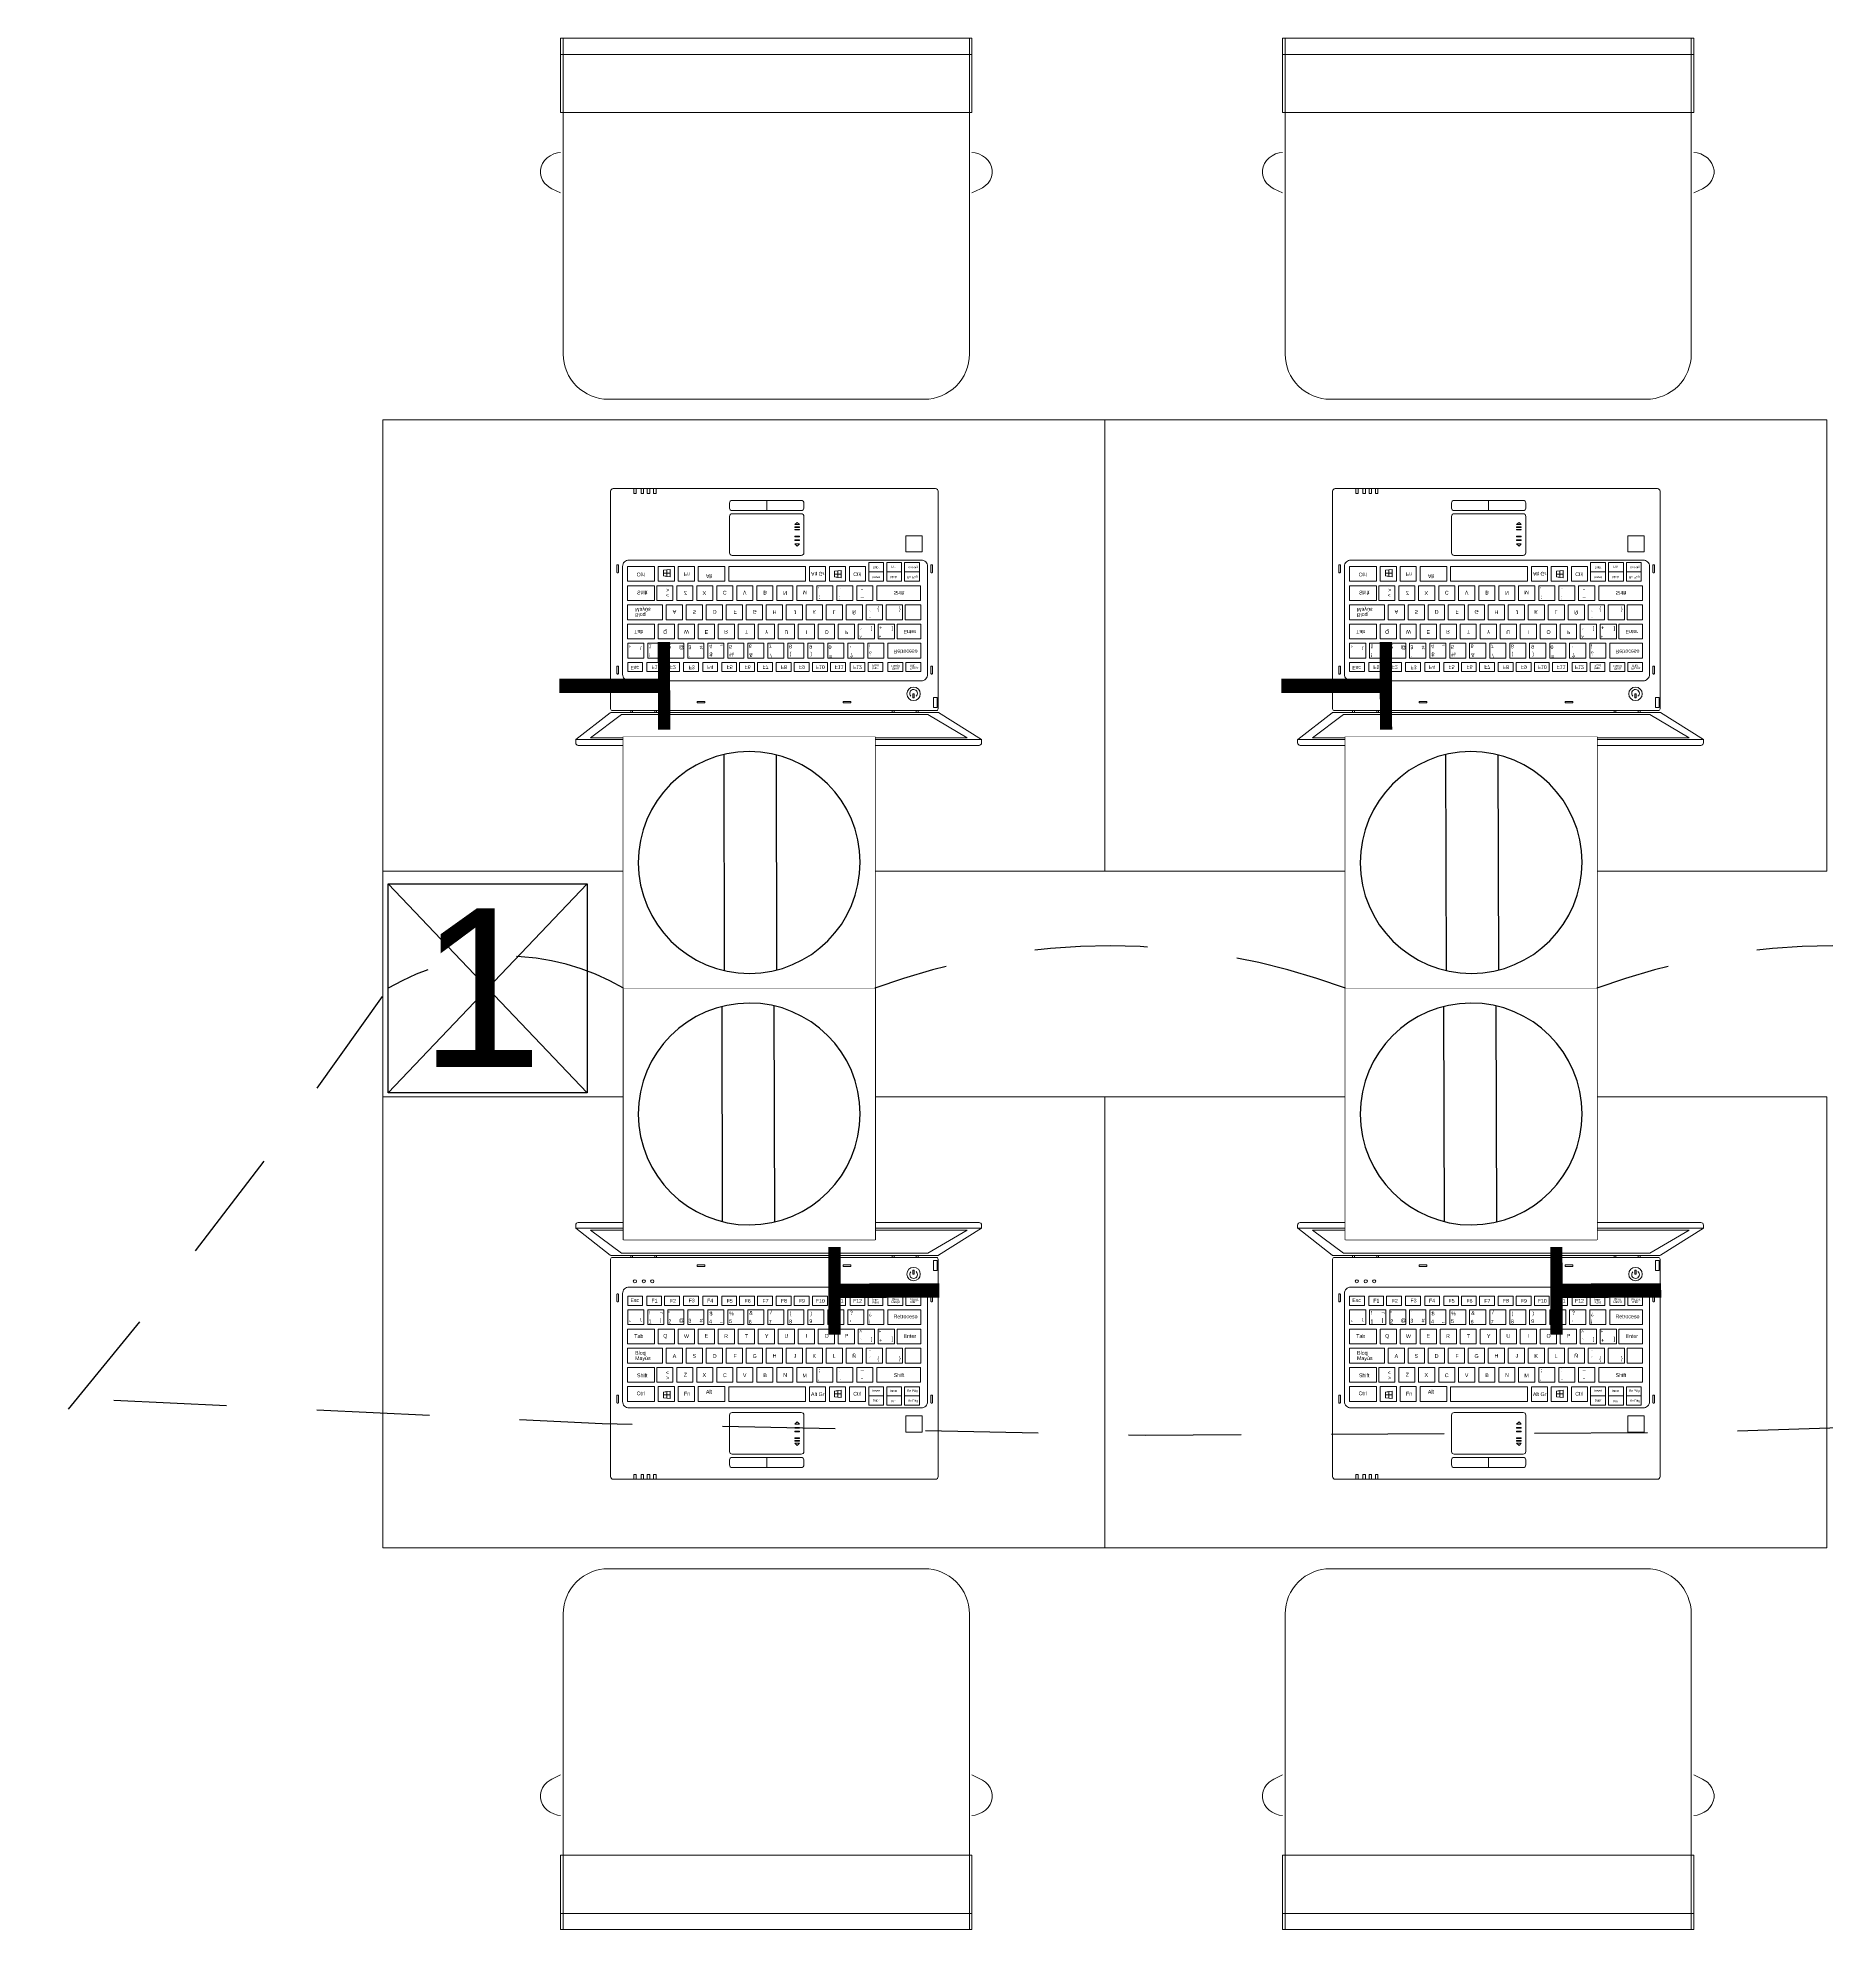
# Model space of a CAD drawing. Header units: metres. Extents: x -17 to 101, y 0 to 79.
# Drawn here: x 72.799 to 74.781, y 49.75 to 51.868 of the extents above; entities that cross this region are included whole.
import ezdxf

# ---------------------------------------------------------------- set-up
doc = ezdxf.new("R2010")
doc.units = ezdxf.units.M
doc.set_wipeout_variables(frame=1)
doc.linetypes.add('CONTINUA', pattern=[0])
doc.linetypes.add('HIDDEN2', pattern=[0.1875, 0.125, -0.0625])
for name, color, linetype, lineweight in [('ALUMBRADO', 1, 'Continuous', 30), ('Cotas varias El', 253, 'Continuous', 13), ('GRAFO 0 BLANCO', 7, 'Continuous', 0), ('TOMACORRIENTE', 5, 'HIDDEN2', 30)]:
    doc.layers.add(name, color=color, linetype=linetype, lineweight=lineweight)
doc.styles.get("Standard").update_dxf_attribs({"font": 'arial.ttf'})
doc.styles.add('style1', font='arial.ttf', dxfattribs={"height": 0.35})

# ---------------------------------------------------------------- blocks, each defined once
blk = doc.blocks.new('A$C34F338A5')
at = {"layer": 'GRAFO 0 BLANCO', "color": 8}
for p, q in [((0.7563, 0.6624), (0.7516, 0.6528)), ((0.7573, 0.6643), (0.7563, 0.6624)), ((0.7597, 0.6677), (0.7573, 0.6643)), ((0.7626, 0.6706), (0.7597, 0.6677)), ((0.7659, 0.6728), (0.7626, 0.6706)), ((0.7695, 0.6743), (0.7659, 0.6728)), ((0.7732, 0.6751), (0.7695, 0.6743)), ((0.777, 0.6751), (0.7732, 0.6751)), ((0.7807, 0.6743), (0.777, 0.6751)), ((0.7843, 0.6728), (0.7807, 0.6743)), ((0.7876, 0.6706), (0.7843, 0.6728)), ((0.7905, 0.6677), (0.7876, 0.6706)), ((0.7929, 0.6643), (0.7905, 0.6677)), ((0.7948, 0.6605), (0.7929, 0.6643)), ((0.7961, 0.6563), (0.7948, 0.6605)), ((0.7966, 0.6528), (0.7961, 0.6563)), ((0.8406, 0.6528), (0.905, 0.6528)), ((0.8406, 0.1969), (0.8406, 0.6528)), ((0.905, 0.6528), (0.923, 0.6528)), ((0.905, 0.1969), (0.905, 0.6528)), ((0.923, 0.1969), (0.923, 0.6528)), ((0.7516, 0.1969), (0.7563, 0.1873)), ((0.7948, 0.1893), (0.7961, 0.1934)), ((0.7961, 0.1934), (0.7966, 0.1969)), ((0.8406, 0.1969), (0.905, 0.1969)), ((0.905, 0.1969), (0.923, 0.1969)), ((0.7563, 0.1873), (0.7573, 0.1854)), ((0.7573, 0.1854), (0.7597, 0.182)), ((0.7597, 0.182), (0.7626, 0.1792)), ((0.7626, 0.1792), (0.7659, 0.177)), ((0.7659, 0.177), (0.7695, 0.1754)), ((0.7695, 0.1754), (0.7732, 0.1747)), ((0.7732, 0.1747), (0.777, 0.1747)), ((0.777, 0.1747), (0.7807, 0.1754)), ((0.7807, 0.1754), (0.7843, 0.177)), ((0.7843, 0.177), (0.7876, 0.1792)), ((0.7876, 0.1792), (0.7905, 0.182)), ((0.7905, 0.182), (0.7929, 0.1854)), ((0.7929, 0.1854), (0.7948, 0.1893))]:
    blk.add_line(p, q, dxfattribs=at)
for points in [[(0, 0.8), (0.5, 0.8), (0.5, 0), (0, 0), (0, 0.8)], [(0.3627, 0.4564), (0.3601, 0.459), (0.3627, 0.4615), (0.3627, 0.4564)], [(0.384, 0.4564), (0.3865, 0.459), (0.384, 0.4615), (0.384, 0.4564)]]:
    blk.add_lwpolyline(points, dxfattribs=at)
for points in [[(0.1458, 0.6634), (0.1458, 0.2137), (0.1422, 0.2137, -0.414214), (0.1394, 0.2165), (0.1394, 0.6606, -0.414214), (0.1422, 0.6634)], [(0.176, 0.2531), (0.176, 0.6147, 0.14104), (0.1757, 0.6157), (0.1458, 0.6634), (0.1458, 0.2138), (0.1756, 0.2519, 0.167529)], [(0.4239, 0.2553), (0.4239, 0.6124, 0.414214), (0.421, 0.6153), (0.18, 0.6153, 0.414214), (0.178, 0.6133), (0.178, 0.2544, 0.414214), (0.18, 0.2524), (0.421, 0.2524, 0.414214)], [(0.3448, 0.2727), (0.3448, 0.5965, 0.414214), (0.3377, 0.6036), (0.2181, 0.6036, 0.414214), (0.2109, 0.5965), (0.2109, 0.2727, 0.414214), (0.2181, 0.2656), (0.3377, 0.2656, 0.414214)], [(0.2273, 0.608), (0.2273, 0.6083, 0.414214), (0.2265, 0.6091), (0.2192, 0.6091, 0.414214), (0.2184, 0.6083), (0.2184, 0.608, 0.414214), (0.2192, 0.6073), (0.2265, 0.6073, 0.414214)], [(0.3395, 0.608), (0.3395, 0.6083, 0.414214), (0.3388, 0.6091), (0.3314, 0.6091, 0.414214), (0.3306, 0.6083), (0.3306, 0.608, 0.414214), (0.3314, 0.6073), (0.3388, 0.6073, 0.414214)], [(0.3961, 0.387), (0.3961, 0.4637, 0.414214), (0.3932, 0.4665), (0.3528, 0.4665, 0.414214), (0.3499, 0.4637), (0.3499, 0.387, 0.414214), (0.3528, 0.3842), (0.3932, 0.3842, 0.414214)], [(0.4109, 0.4253), (0.4109, 0.4637, 0.414214), (0.408, 0.4665), (0.4024, 0.4665, 0.414214), (0.3996, 0.4637), (0.3996, 0.4253)], [(0.4109, 0.387), (0.4109, 0.4253), (0.3996, 0.4253), (0.3996, 0.387, 0.414214), (0.4024, 0.3842), (0.408, 0.3842, 0.414214)], [(0.2273, 0.26), (0.2273, 0.2603, 0.414214), (0.2265, 0.2611), (0.2192, 0.2611, 0.414214), (0.2184, 0.2603), (0.2184, 0.26, 0.414214), (0.2192, 0.2593), (0.2265, 0.2593, 0.414214)], [(0.3395, 0.26), (0.3395, 0.2603, 0.414214), (0.3388, 0.2611), (0.3314, 0.2611, 0.414214), (0.3306, 0.2603), (0.3306, 0.26, 0.414214), (0.3314, 0.2593), (0.3388, 0.2593, 0.414214)]]:
    blk.add_lwpolyline(points, format="xyb", close=True, dxfattribs=at)
for points in [[(0.1735, 0.2644), (0.1735, 0.604), (0.1478, 0.6476), (0.1478, 0.2301)], [(0.1814, 0.6102), (0.1814, 0.6143), (0.1925, 0.6143), (0.1925, 0.6102)], [(0.2211, 0.5796), (0.2211, 0.596), (0.2312, 0.596), (0.2312, 0.5796)], [(0.2361, 0.5595), (0.2361, 0.596), (0.2525, 0.596), (0.2525, 0.5595)], [(0.2574, 0.5698), (0.2574, 0.596), (0.2738, 0.596), (0.2738, 0.5698)], [(0.2787, 0.5789), (0.2787, 0.596), (0.2951, 0.596), (0.2951, 0.5789)], [(0.3, 0.5473), (0.3, 0.5959), (0.3163, 0.5959), (0.3163, 0.5473)], [(0.3316, 0.5945), (0.3316, 0.5781), (0.3213, 0.5781), (0.3213, 0.5945)], [(0.3316, 0.5781), (0.3316, 0.5945), (0.3419, 0.5945), (0.3419, 0.5781)], [(0.3537, 0.5976), (0.3537, 0.5795), (0.3717, 0.5795), (0.3717, 0.5976)], [(0.176, 0.5931), (0.176, 0.5644), (0.178, 0.5644), (0.178, 0.5931)], [(0.176, 0.5931), (0.176, 0.5911), (0.178, 0.5911), (0.178, 0.5931)], [(0.1966, 0.5873), (0.1966, 0.5888), (0.1921, 0.5888), (0.1921, 0.5873)], [(0.2211, 0.5596), (0.2211, 0.5761), (0.2312, 0.5761), (0.2312, 0.5596)], [(0.2787, 0.5579), (0.2787, 0.5758), (0.2951, 0.5758), (0.2951, 0.5579)], [(0.3316, 0.5747), (0.3316, 0.5583), (0.3213, 0.5583), (0.3213, 0.5747)], [(0.3316, 0.5583), (0.3316, 0.5747), (0.3419, 0.5747), (0.3419, 0.5583)], [(0.176, 0.5644), (0.176, 0.5664), (0.178, 0.5664), (0.178, 0.5644)], [(0.2211, 0.5377), (0.2211, 0.5542), (0.2312, 0.5542), (0.2312, 0.5377)], [(0.2361, 0.5373), (0.2361, 0.5553), (0.2525, 0.5553), (0.2525, 0.5373)], [(0.2574, 0.5489), (0.2574, 0.5669), (0.2738, 0.5669), (0.2738, 0.5489)], [(0.2787, 0.5357), (0.2787, 0.5536), (0.2951, 0.5536), (0.2951, 0.5357)], [(0.3316, 0.5548), (0.3316, 0.5384), (0.3213, 0.5384), (0.3213, 0.5548)], [(0.3316, 0.5384), (0.3316, 0.5548), (0.3419, 0.5548), (0.3419, 0.5384)], [(0.2211, 0.5178), (0.2211, 0.5342), (0.2312, 0.5342), (0.2312, 0.5178)], [(0.2361, 0.5151), (0.2361, 0.5331), (0.2525, 0.5331), (0.2525, 0.5151)], [(0.2574, 0.5268), (0.2574, 0.5447), (0.2738, 0.5447), (0.2738, 0.5268)], [(0.2787, 0.5135), (0.2787, 0.5315), (0.2951, 0.5315), (0.2951, 0.5135)], [(0.3, 0.5251), (0.3, 0.5431), (0.3163, 0.5431), (0.3163, 0.5251)], [(0.3213, 0.517), (0.3213, 0.5349), (0.3377, 0.5349), (0.3377, 0.517)], [(0.1882, 0.5102), (0.1882, 0.5187), (0.1864, 0.5187), (0.1864, 0.5102)], [(0.2211, 0.4962), (0.2211, 0.5126), (0.2312, 0.5126), (0.2312, 0.4962)], [(0.2361, 0.493), (0.2361, 0.5109), (0.2525, 0.5109), (0.2525, 0.493)], [(0.2574, 0.5046), (0.2574, 0.5226), (0.2738, 0.5226), (0.2738, 0.5046)], [(0.2787, 0.4914), (0.2787, 0.5093), (0.2951, 0.5093), (0.2951, 0.4914)], [(0.3, 0.503), (0.3, 0.5209), (0.3163, 0.5209), (0.3163, 0.503)], [(0.3213, 0.4948), (0.3213, 0.5128), (0.3377, 0.5128), (0.3377, 0.4948)], [(0.2211, 0.4762), (0.2211, 0.4926), (0.2312, 0.4926), (0.2312, 0.4762)], [(0.2361, 0.4708), (0.2361, 0.4888), (0.2525, 0.4888), (0.2525, 0.4708)], [(0.2574, 0.4824), (0.2574, 0.5004), (0.2738, 0.5004), (0.2738, 0.4824)], [(0.3, 0.4808), (0.3, 0.4988), (0.3163, 0.4988), (0.3163, 0.4808)], [(0.3213, 0.4727), (0.3213, 0.4906), (0.3377, 0.4906), (0.3377, 0.4727)], [(0.3325, 0.5005), (0.3333, 0.5079), (0.3251, 0.5079), (0.3261, 0.5005)], [(0.3325, 0.5005), (0.3329, 0.5041), (0.3256, 0.5042), (0.3261, 0.5005)], [(0.3325, 0.5005), (0.3333, 0.5079), (0.3293, 0.5079), (0.3293, 0.5005)], [(0.2211, 0.4559), (0.2211, 0.4724), (0.2312, 0.4724), (0.2312, 0.4559)], [(0.2361, 0.4487), (0.2361, 0.4666), (0.2525, 0.4666), (0.2525, 0.4487)], [(0.2574, 0.4603), (0.2574, 0.4782), (0.2738, 0.4782), (0.2738, 0.4603)], [(0.2787, 0.4692), (0.2787, 0.4871), (0.2951, 0.4871), (0.2951, 0.4692)], [(0.3, 0.4586), (0.3, 0.4766), (0.3163, 0.4766), (0.3163, 0.4586)], [(0.3213, 0.3832), (0.3213, 0.4684), (0.3377, 0.4684), (0.3377, 0.3832)], [(0.2211, 0.436), (0.2211, 0.4524), (0.2312, 0.4524), (0.2312, 0.436)], [(0.2574, 0.4381), (0.2574, 0.4561), (0.2738, 0.4561), (0.2738, 0.4381)], [(0.2787, 0.447), (0.2787, 0.465), (0.2951, 0.465), (0.2951, 0.447)], [(0.3, 0.4365), (0.3, 0.4544), (0.3163, 0.4544), (0.3163, 0.4365)], [(0.3664, 0.4564), (0.3664, 0.4615), (0.3671, 0.4615), (0.3671, 0.4564)], [(0.3705, 0.4564), (0.3705, 0.4615), (0.3712, 0.4615), (0.3712, 0.4564)], [(0.3781, 0.4564), (0.3781, 0.4615), (0.3788, 0.4615), (0.3788, 0.4564)], [(0.381, 0.4564), (0.381, 0.4615), (0.3817, 0.4615), (0.3817, 0.4564)], [(0.2211, 0.4153), (0.2211, 0.4317), (0.2312, 0.4317), (0.2312, 0.4153)], [(0.2361, 0.4265), (0.2361, 0.4444), (0.2525, 0.4444), (0.2525, 0.4265)], [(0.2574, 0.4159), (0.2574, 0.4339), (0.2738, 0.4339), (0.2738, 0.4159)], [(0.2787, 0.4249), (0.2787, 0.4428), (0.2951, 0.4428), (0.2951, 0.4249)], [(0.3, 0.4143), (0.3, 0.4323), (0.3163, 0.4323), (0.3163, 0.4143)], [(0.2211, 0.3953), (0.2211, 0.4117), (0.2312, 0.4117), (0.2312, 0.3953)], [(0.2361, 0.4043), (0.2361, 0.4223), (0.2525, 0.4223), (0.2525, 0.4043)], [(0.2574, 0.3938), (0.2574, 0.4117), (0.2738, 0.4117), (0.2738, 0.3938)], [(0.2787, 0.4027), (0.2787, 0.4206), (0.2951, 0.4206), (0.2951, 0.4027)], [(0.3, 0.3921), (0.3, 0.4101), (0.3163, 0.4101), (0.3163, 0.3921)], [(0.2211, 0.3756), (0.2211, 0.392), (0.2312, 0.392), (0.2312, 0.3756)], [(0.2361, 0.3822), (0.2361, 0.4001), (0.2525, 0.4001), (0.2525, 0.3822)], [(0.2574, 0.3716), (0.2574, 0.3896), (0.2738, 0.3896), (0.2738, 0.3716)], [(0.2787, 0.3805), (0.2787, 0.3985), (0.2951, 0.3985), (0.2951, 0.3805)], [(0.3, 0.37), (0.3, 0.3879), (0.3163, 0.3879), (0.3163, 0.37)], [(0.2211, 0.3545), (0.2211, 0.3709), (0.2312, 0.3709), (0.2312, 0.3545)], [(0.2361, 0.36), (0.2361, 0.3779), (0.2525, 0.3779), (0.2525, 0.36)], [(0.2574, 0.3494), (0.2574, 0.3674), (0.2738, 0.3674), (0.2738, 0.3494)], [(0.2787, 0.3584), (0.2787, 0.3763), (0.2951, 0.3763), (0.2951, 0.3584)], [(0.3, 0.3478), (0.3, 0.3658), (0.3163, 0.3658), (0.3163, 0.3478)], [(0.3212, 0.3494), (0.3212, 0.3789), (0.3376, 0.3789), (0.3376, 0.3494)], [(0.1882, 0.3483), (0.1882, 0.3567), (0.1864, 0.3567), (0.1864, 0.3483)], [(0.2211, 0.3333), (0.2211, 0.3498), (0.2312, 0.3498), (0.2312, 0.3333)], [(0.2361, 0.3378), (0.2361, 0.3558), (0.2525, 0.3558), (0.2525, 0.3378)], [(0.2574, 0.3273), (0.2574, 0.3452), (0.2738, 0.3452), (0.2738, 0.3273)], [(0.2787, 0.3362), (0.2787, 0.3542), (0.2951, 0.3542), (0.2951, 0.3362)], [(0.3, 0.3257), (0.3, 0.3436), (0.3163, 0.3436), (0.3163, 0.3257)], [(0.3212, 0.3273), (0.3212, 0.3452), (0.3376, 0.3452), (0.3376, 0.3273)], [(0.2211, 0.3122), (0.2211, 0.3286), (0.2312, 0.3286), (0.2312, 0.3122)], [(0.2361, 0.3157), (0.2361, 0.3336), (0.2525, 0.3336), (0.2525, 0.3157)], [(0.2574, 0.3051), (0.2574, 0.3231), (0.2738, 0.3231), (0.2738, 0.3051)], [(0.2787, 0.314), (0.2787, 0.332), (0.2951, 0.332), (0.2951, 0.314)], [(0.3, 0.3035), (0.3, 0.3214), (0.3163, 0.3214), (0.3163, 0.3035)], [(0.3212, 0.3051), (0.3212, 0.3231), (0.3376, 0.3231), (0.3376, 0.3051)], [(0.3336, 0.311), (0.3344, 0.3184), (0.3262, 0.3184), (0.3272, 0.311)], [(0.3336, 0.311), (0.3344, 0.3184), (0.3304, 0.3184), (0.3304, 0.311)], [(0.176, 0.2746), (0.176, 0.3033), (0.178, 0.3033), (0.178, 0.2746)], [(0.176, 0.3033), (0.176, 0.3013), (0.178, 0.3013), (0.178, 0.3033)], [(0.2211, 0.2925), (0.2211, 0.3089), (0.2312, 0.3089), (0.2312, 0.2925)], [(0.2361, 0.2935), (0.2361, 0.3114), (0.2525, 0.3114), (0.2525, 0.2935)], [(0.2574, 0.2712), (0.2574, 0.3009), (0.2738, 0.3009), (0.2738, 0.2712)], [(0.2787, 0.2712), (0.2787, 0.3098), (0.2951, 0.3098), (0.2951, 0.2712)], [(0.3, 0.2712), (0.3, 0.3011), (0.3163, 0.3011), (0.3163, 0.2712)], [(0.3212, 0.2712), (0.3212, 0.3009), (0.3376, 0.3009), (0.3376, 0.2712)], [(0.3336, 0.311), (0.334, 0.3147), (0.3267, 0.3147), (0.3272, 0.311)], [(0.4239, 0.3), (0.4239, 0.3027), (0.4185, 0.3027), (0.4185, 0.3)], [(0.176, 0.2746), (0.176, 0.2766), (0.178, 0.2766), (0.178, 0.2746)], [(0.2211, 0.2713), (0.2211, 0.2878), (0.2312, 0.2878), (0.2312, 0.2713)], [(0.2361, 0.2713), (0.2361, 0.2893), (0.2525, 0.2893), (0.2525, 0.2713)], [(0.4239, 0.293), (0.4239, 0.2957), (0.4185, 0.2957), (0.4185, 0.293)], [(0.4239, 0.2861), (0.4239, 0.2889), (0.4185, 0.2889), (0.4185, 0.2861)], [(0.4239, 0.278), (0.4239, 0.2807), (0.4185, 0.2807), (0.4185, 0.278)]]:
    blk.add_lwpolyline(points, close=True, dxfattribs=at)
blk.add_lwpolyline([(0.923, 0.1999), (0.573, 0.1999, -0.414214), (0.523, 0.2499), (0.523, 0.5999, -0.414214), (0.573, 0.6499), (0.923, 0.6499), (0.923, 0.1999)], format="xyb", dxfattribs=at)
for centre, radius in [((0.1965, 0.5881), 0.00745), ((0.2045, 0.2985), 0.00177), ((0.2045, 0.2892), 0.00177), ((0.2045, 0.2793), 0.00177)]:
    blk.add_circle(centre, radius, dxfattribs=at)
blk.add_arc((0.1971, 0.5881), 0.00424, 222.7517, 140.8259, dxfattribs=at)
for s, height, p in [('Pausa', 0.00246, (0.2258, 0.5837)), ('Despl', 0.00246, (0.2286, 0.5637)), ('Inter', 0.00246, (0.2287, 0.5843)), ('Retroceso', 0.00417, (0.2455, 0.5659)), ('Enter', 0.00417, (0.2673, 0.577)), ('}', 0.00417, (0.2918, 0.572)), ('Shift', 0.00417, (0.3105, 0.5661)), ('Re Pág', 0.00246, (0.327, 0.581)), ('Av Pág', 0.00246, (0.3379, 0.582)), ('Bloq', 0.00246, (0.2255, 0.5646)), ('*', 0.00417, (0.263, 0.5497)), (']', 0.00417, (0.2704, 0.5637)), ('+', 0.00417, (0.2718, 0.55)), ('Inicio ', 0.00246, (0.327, 0.5619)), ('Insert', 0.00246, (0.3269, 0.5424)), ('Fin', 0.00246, (0.3386, 0.5635)), ('Impr', 0.00246, (0.226, 0.5422)), ('F12', 0.00411, (0.2281, 0.5211)), ('Pant', 0.00246, (0.2291, 0.5424)), ('¿', 0.00417, (0.2423, 0.5385)), ('¡', 0.00417, (0.2503, 0.5386)), ('^ ', 0.00417, (0.263, 0.5281)), ('[ ', 0.00417, (0.2706, 0.5405)), ('`', 0.00417, (0.2725, 0.5289)), ('¨', 0.00417, (0.2847, 0.5387)), ('{', 0.00417, (0.2923, 0.5479)), ('´', 0.00417, (0.2924, 0.539)), ('_', 0.00417, (0.3028, 0.5297)), ('-', 0.00417, (0.3136, 0.5299)), ('Ctrl', 0.00417, (0.3312, 0.5213)), ('Supr', 0.00246, (0.3375, 0.5429)), ('F11', 0.00411, (0.2282, 0.5006)), ('?', 0.00417, (0.2413, 0.5176)), ("'", 0.00417, (0.2521, 0.5178)), ('P', 0.00417, (0.2669, 0.5119)), ('Ñ', 0.00417, (0.2892, 0.5202)), ('F10', 0.00411, (0.2281, 0.4798)), ('=', 0.00417, (0.2401, 0.4945)), ('0', 0.00417, (0.2504, 0.4939)), ('O', 0.00417, (0.2671, 0.4895)), ('L', 0.00417, (0.2892, 0.4984)), (':', 0.00417, (0.3044, 0.5056)), ('.', 0.00417, (0.3139, 0.5059)), ('Alt Gr', 0.00417, (0.3317, 0.4744)), ('F9', 0.00411, (0.2282, 0.461)), (')', 0.00417, (0.242, 0.4737)), ('9', 0.00417, (0.2508, 0.4725)), ('I', 0.00417, (0.267, 0.4688)), ('K', 0.00417, (0.2894, 0.476)), (';', 0.00417, (0.305, 0.4829)), ('M', 0.00417, (0.3109, 0.4649)), (',', 0.00417, (0.3142, 0.4823)), ('F8', 0.00411, (0.2281, 0.4411)), ('(', 0.00417, (0.242, 0.4507)), ('8', 0.00417, (0.2511, 0.45)), ('U', 0.00417, (0.2671, 0.445)), ('J', 0.00417, (0.2892, 0.4553)), ('N', 0.00417, (0.3104, 0.4436)), ('F7', 0.00411, (0.2283, 0.4206)), ('/', 0.00417, (0.2411, 0.4293)), ('7', 0.00417, (0.2514, 0.4276)), ('Y', 0.00417, (0.2672, 0.4234)), ('H', 0.00417, (0.2891, 0.4319)), ('B', 0.00417, (0.3107, 0.4216)), ('F6', 0.00411, (0.2282, 0.4008)), ('&', 0.00417, (0.2415, 0.406)), ('6', 0.00417, (0.2514, 0.4054)), ('T', 0.00417, (0.2672, 0.4012)), ('G', 0.00417, (0.2894, 0.4097)), ('V', 0.00417, (0.3107, 0.399)), ('F5', 0.00411, (0.2282, 0.3809)), ('%%%', 0.00417, (0.2423, 0.3838)), ('5', 0.00417, (0.2507, 0.3837)), ('R', 0.00417, (0.2673, 0.3782)), ('F', 0.00417, (0.2893, 0.3886)), ('F4', 0.00411, (0.228, 0.3593)), ('$', 0.00417, (0.2423, 0.362)), ('4', 0.00417, (0.2512, 0.3615)), ('~ ', 0.00417, (0.2525, 0.3735)), ('E', 0.00417, (0.2671, 0.3565)), ('D', 0.00417, (0.2894, 0.3656)), ('C', 0.00417, (0.3107, 0.3768)), ('Alt', 0.00417, (0.329, 0.358)), ('F3', 0.00411, (0.2279, 0.3388)), ('.', 0.00417, (0.2383, 0.3394)), ('#', 0.00417, (0.25, 0.3512)), ('3', 0.00417, (0.2502, 0.3386)), ('W', 0.00417, (0.2674, 0.3337)), ('S', 0.00417, (0.2893, 0.3432)), ('X', 0.00417, (0.3104, 0.3543)), ('Fn', 0.00417, (0.3311, 0.3337)), ('F2', 0.00411, (0.2282, 0.318)), ('"', 0.00417, (0.2421, 0.3164)), ('@', 0.00417, (0.2498, 0.3279)), ('2', 0.00417, (0.251, 0.3164)), ('A', 0.00417, (0.2894, 0.3212)), ('Z', 0.00417, (0.3101, 0.3335)), ('F1', 0.00411, (0.228, 0.2976)), ('¬', 0.00417, (0.2411, 0.3067)), ('|', 0.00411, (0.2496, 0.3072)), ('1', 0.00417, (0.251, 0.2944)), ('Q', 0.00417, (0.2671, 0.3107)), ('<', 0.00417, (0.3077, 0.3134)), ('>', 0.00417, (0.3135, 0.314)), ('Esc', 0.00411, (0.2275, 0.2743)), ('!', 0.00417, (0.2416, 0.2946)), ('\\', 0.00417, (0.2495, 0.2849)), ('Tab', 0.00417, (0.2672, 0.2786)), ('Bloq', 0.00417, (0.2859, 0.2795)), ('Mayús', 0.00417, (0.2918, 0.2795)), ('Shift', 0.00417, (0.3108, 0.2816)), ('Ctrl', 0.00417, (0.3308, 0.2812)), ('°', 0.00411, (0.2523, 0.2723))]:
    blk.add_text(s, height=height, rotation=90, dxfattribs=at).set_placement(p)
blk = doc.blocks.new('TOMACORRIENTE EN PISO')
at = {"layer": 'TOMACORRIENTE', "linetype": 'CONTINUA', "lineweight": 25}
blk.add_lwpolyline([(-0.1663, -0.1663), (0.1662, -0.1663), (0.1662, 0.1662), (-0.1663, 0.1662)], close=True, dxfattribs=at)
at = {"layer": 'TOMACORRIENTE', "color": 5, "linetype": 'CONTINUA', "style": 'style1', "text_generation_flag": 4}
blk.add_text('T', height=0.1466, rotation=179.8829, dxfattribs=at).set_placement((0.2959, -0.2513))
at = {"linetype": 'CONTINUA', "lineweight": 25}
blk.add_wipeout([(-0.1663, -0.1663), (0.1662, -0.1663), (0.1662, 0.1662), (-0.1663, 0.1662)], dxfattribs=at).dxf.layer = 'TOMACORRIENTE'
at = {"layer": 'TOMACORRIENTE', "color": 5, "linetype": 'CONTINUA', "lineweight": 25}
for p, q in [((-0.1421, 0.0364), (0.1422, 0.0358)), ((-0.1429, -0.0327), (0.1428, -0.0333))]:
    blk.add_line(p, q, dxfattribs=at)
blk.add_ellipse((0, 0), major_axis=(0.1039, 0.1035), ratio=1, start_param=5.497787, end_param=11.780972, dxfattribs=at)
blk = doc.blocks.new('caja de paso tipo 1')
at = {"layer": 'ALUMBRADO', "color": 3}
blk.add_lwpolyline([(-0.1447, 0.1518), (0.1447, 0.1518), (0.1447, -0.1518), (-0.1447, -0.1518)], close=True, dxfattribs=at)
for points in [[(-0.1447, -0.1518), (0.1447, 0.1518)], [(-0.1447, 0.1518), (0.1447, -0.1518)]]:
    blk.add_lwpolyline(points, dxfattribs=at)
at = {"layer": 'ALUMBRADO', "color": 6}
blk.add_text('1', height=0.231, dxfattribs=at).set_placement((-0.0994, -0.1147))

msp = doc.modelspace()

# ---------------------------------------------------------------- linework, layer by layer
at = {"layer": 'Cotas varias El'}
msp.add_lwpolyline([(73.1809, 50.6951), (73.1809, 50.9451)], dxfattribs=at)
at = {"layer": 'TOMACORRIENTE', "lineweight": 25}
for centre, radius, start, end in [((74.2104, 73.213), 22.8935, 260.48126, 284.61871), ((68.1046, 54.3033), 6.164, 294.99248, 325.53844)]:
    msp.add_arc(centre, radius, start, end, dxfattribs=at)

# ---------------------------------------------------------------- block references
at = {"layer": 'Cotas varias El', "xscale": -1, "rotation": 270}
for p in [(73.1809, 50.9451), (73.9809, 50.9451)]:
    msp.add_blockref('A$C34F338A5', p, dxfattribs=at)
at = {"layer": 'Cotas varias El', "rotation": 270}
for p in [(73.1809, 50.6951), (73.9809, 50.6951)]:
    msp.add_blockref('A$C34F338A5', p, dxfattribs=at)

# ---------------------------------------------------------------- next in the draw order: block references
at = {"layer": 'TOMACORRIENTE', "lineweight": 25, "xscale": -0.8382000000000001, "yscale": 0.8382000000000001, "zscale": 0.8382000000000001, "rotation": 90}
for p in [(73.5869, 50.676), (74.3869, 50.676)]:
    msp.add_blockref('TOMACORRIENTE EN PISO', p, dxfattribs=at)

# ---------------------------------------------------------------- next in the draw order: block references
at = {"layer": 'TOMACORRIENTE', "lineweight": 25, "xscale": -0.8382000000000001, "yscale": 0.8382000000000001, "zscale": 0.8382000000000001, "rotation": 270}
for p in [(73.5869, 50.9547), (74.3869, 50.9547)]:
    msp.add_blockref('TOMACORRIENTE EN PISO', p, dxfattribs=at)

# ---------------------------------------------------------------- next in the draw order: linework, layer by layer
at = {"layer": 'TOMACORRIENTE', "lineweight": 25}
for centre, radius, start, end in [((73.9869, 50.1159), 0.7464, 69.56, 110.44), ((74.7869, 50.1159), 0.7464, 69.56, 110.44), ((73.3172, 50.594), 0.2568, 59.5039, 120.4962)]:
    msp.add_arc(centre, radius, start, end, dxfattribs=at)

# ---------------------------------------------------------------- next in the draw order: block references
at = {"layer": 'TOMACORRIENTE', "lineweight": 25, "xscale": 0.762, "yscale": 0.762, "zscale": 0.762}
msp.add_blockref('caja de paso tipo 1', (73.2971, 50.8153), dxfattribs=at)

doc.saveas('drawing.dxf')
